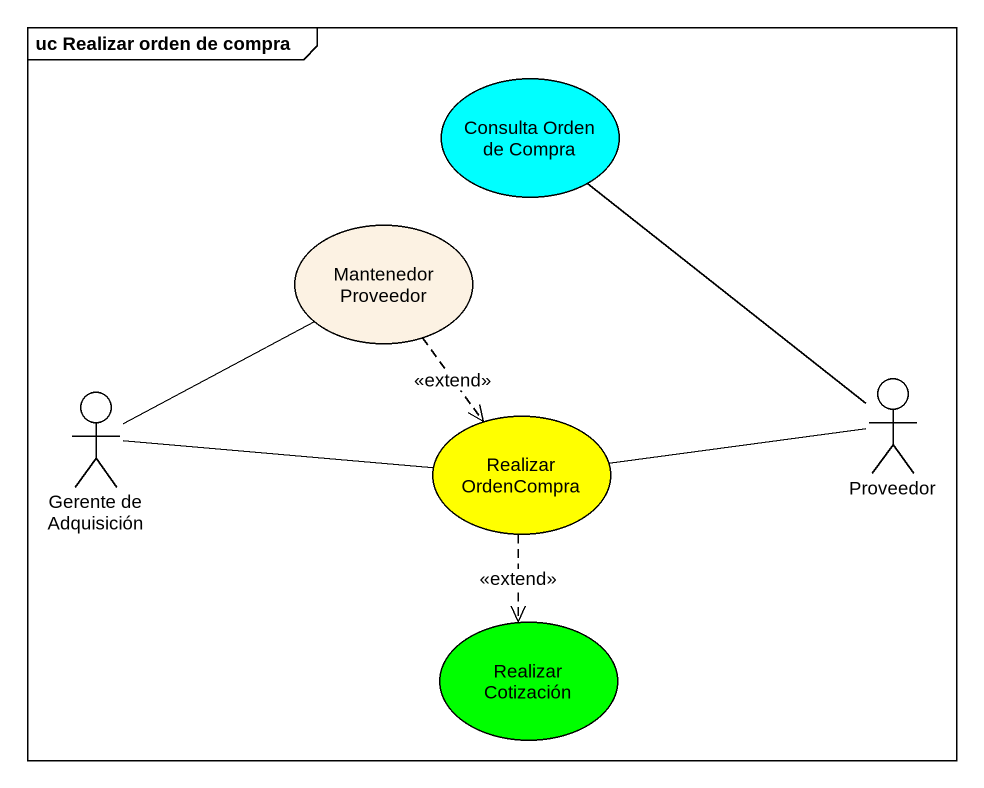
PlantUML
@startuml
mainframe uc Realizar orden de compra
usecase "Consulta Orden de Compra" as Consulta_Orden_de_Compra #00FFFF
usecase "Mantenedor Proveedor" as Mantenedor_Proveedor
actor Proveedor
actor "Gerente de Adquisición" as Gerente_de_Adquisición
usecase "Realizar OrdenCompra" as Realizar_OrdenCompra #FFFF00
usecase "Realizar Cotización" as Realizar_Cotización #00FF00
Consulta_Orden_de_Compra -- Proveedor
Mantenedor_Proveedor ..> Realizar_OrdenCompra : <<extend>>
Gerente_de_Adquisición -up- Mantenedor_Proveedor
Gerente_de_Adquisición -right- Realizar_OrdenCompra
Realizar_OrdenCompra -right- Proveedor
Realizar_OrdenCompra ..> Realizar_Cotización : <<extend>>
@enduml
